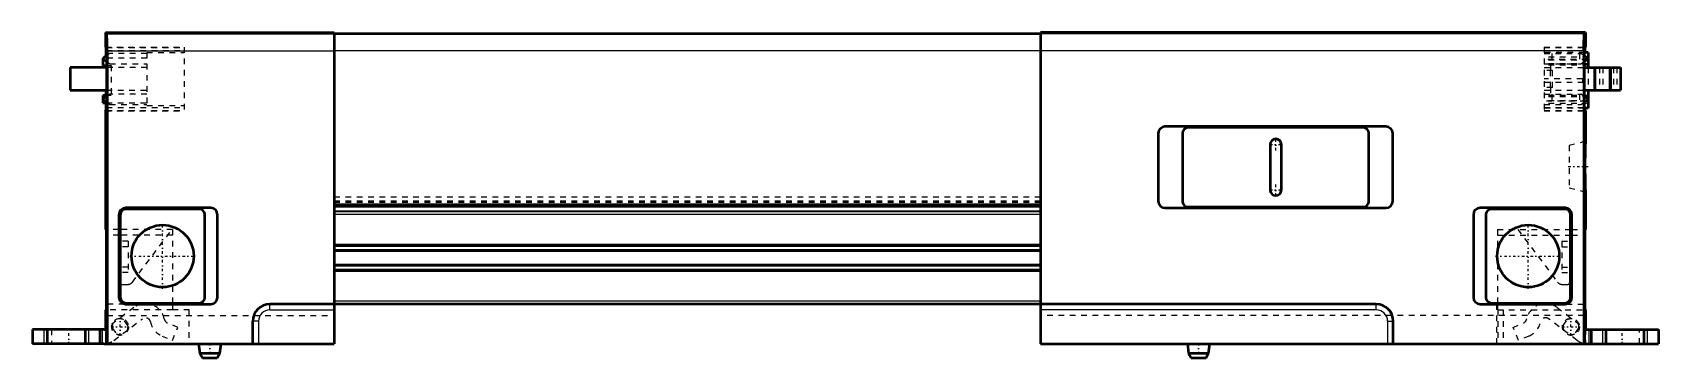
# Model space of a CAD drawing. Header units: millimetres. Extents: x -116 to 172, y -3 to 55.
import ezdxf

# ---------------------------------------------------------------- set-up
doc = ezdxf.new("R2010")
doc.units = ezdxf.units.MM
doc.linetypes.add('Center', pattern=[1.5, 0.45, -0.5, 0.05, -0.5])
doc.linetypes.add('Dashed', pattern=[2, 1, -1])
for name, color, linetype, lineweight in [('AM_0', 7, 'Continuous', 50), ('AM_4', 3, 'Continuous', 25), ('AM_7', 7, 'Center', 25), ('AM_9', 6, 'Dashed', 25)]:
    doc.layers.add(name, color=color, linetype=linetype, lineweight=lineweight)

# ---------------------------------------------------------------- blocks, each defined once
blk = doc.blocks.new('1_2500_100_p4_1_0_in_2500_100__A__0')
at = {"layer": 'AM_0'}
for p, q in [((-103.31, 2.5), (-115.9, 2.5)), ((-115.9, 2.5), (-115.9, 0)), ((-103.31, 0), (-115.9, 0)), ((-113.3, 2.5), (-113.3, 0)), ((-106.57, 2.5), (-106.57, 0)), ((-103.97, 2.5), (-103.97, 0)), ((-102.83, 2.73), (-103.01, 2.6))]:
    blk.add_line(p, q, dxfattribs=at)
for centre, radius, start, end in [((-95.91, 3.69), 3.4, 76.7733, 103.2267), ((-103.31, 3), 0.5, 270, 307), ((-103.31, 3), 3, 270, 279.1191)]:
    blk.add_arc(centre, radius, start, end, dxfattribs=at)
at = {"layer": 'AM_4'}
for p, q in [((-113.9, 2.5), (-113.9, 0)), ((-105.97, 2.5), (-105.97, 0)), ((-103.57, 2.5), (-103.57, 0))]:
    blk.add_line(p, q, dxfattribs=at)
at = {"layer": 'AM_7'}
blk.add_line((-109.5, -0.12), (-109.5, 2.62), dxfattribs=at)
at = {"layer": 'AM_9'}
for p, q in [((-97.96, 6.41), (-102.83, 2.73)), ((-101.5, 0.6), (-96.45, 4.41)), ((-99.02, 3.25), (-99.78, 4.26)), ((-90.16, 2.9), (-92, 3.67)), ((-91.14, 0.6), (-90.16, 2.9)), ((-112.55, 2.5), (-112.55, 0)), ((-106.45, 0), (-106.45, 2.5)), ((-101.78, 2.75), (-101.02, 1.74)), ((-92.97, 1.37), (-91.14, 0.6))]:
    blk.add_line(p, q, dxfattribs=at)
for centre, radius, start, end in [((-95.91, 3.69), 3.4, 103.2267, 127), ((-95.91, 3.69), 3.4, 11.8612, 76.7733), ((-100.4, 3), 1.4, 153.7655, 190.2345), ((-100.4, 3), 1.4, 63.7655, 100.2345), ((-100.4, 3), 1.4, 333.7655, 10.2345), ((-95.91, 3.69), 0.9, 11.8612, 127), ((-91.61, 4.59), 3.5, 191.8612, 247), ((-91.61, 4.59), 1, 191.8612, 247), ((-103.31, 3), 3, 279.1191, 307), ((-100.4, 3), 1.4, 243.7655, 280.2345)]:
    blk.add_arc(centre, radius, start, end, dxfattribs=at)
blk = doc.blocks.new('2_2500_100_p3_0_in_2500_100__A__0')
at = {"layer": 'AM_0'}
for p, q in [((-103, 55), (-62.5, 55)), ((-102.78, 54.78), (-103, 55)), ((-103, 55), (-103, 55)), ((-103, 55), (-103, 52.4)), ((-62.5, 55), (-62.5, 0)), ((-103, 52.4), (-102.97, 52.41)), ((-102.87, 52.35), (-103, 52.4)), ((-102.97, 52.41), (-102.82, 52.35)), ((-102.86, 50.89), (-102.86, 51.85)), ((-102.8, 51.85), (-102.8, 41.75)), ((-103.33, 50.49), (-103.44, 50.49)), ((-103.44, 50.49), (-103.44, 49.19)), ((-103.44, 49.19), (-102.8, 49.19)), ((-103.25, 50.64), (-103.38, 50.4)), ((-103.38, 50.4), (-103.21, 50.13)), ((-102.8, 50.93), (-103.25, 50.64)), ((-103.21, 50.13), (-102.8, 49.87)), ((-102.86, 48.8), (-102.86, 49.19)), ((-102.7, 51.78), (-102.7, 0)), ((-109.24, 48.8), (-109.24, 44.8)), ((-102.8, 48.8), (-109.24, 48.8)), ((-109.24, 44.8), (-102.8, 44.8)), ((-102.8, 43.89), (-103.44, 43.89)), ((-103.44, 43.89), (-103.44, 42.59)), ((-103.25, 43.44), (-103.38, 43.2)), ((-103.38, 43.2), (-103.21, 42.93)), ((-102.8, 43.73), (-103.25, 43.44)), ((-102.86, 43.89), (-102.86, 44.8)), ((-103.44, 42.59), (-102.8, 42.59)), ((-103.21, 42.93), (-102.8, 42.67)), ((-103, 41.2), (-102.87, 41.25)), ((-102.97, 41.19), (-103, 41.2)), ((-103, 41.2), (-103, 20.2)), ((-102.82, 41.25), (-102.97, 41.19)), ((-102.86, 41.75), (-102.86, 42.59)), ((-84.36, 24), (-99.41, 24)), ((-86.38, 23.8), (-99.38, 23.8)), ((-102.76, 20.2), (-103, 20.2)), ((-100.61, 22.8), (-100.61, 8.2)), ((-100.61, 20.2), (-100.38, 20.2)), ((-100.38, 22.8), (-100.38, 8.2)), ((-85.38, 8.2), (-85.38, 22.8)), ((-83.16, 8.2), (-83.16, 22.8)), ((-102.87, 19.2), (-102.87, 7.02)), ((-102.74, 7.02), (-102.74, 19.2)), ((-103, 6.02), (-102.76, 6.02)), ((-103, 6.02), (-103, 2.61)), ((-102.93, 6.02), (-102.93, 2.66)), ((-102.83, 0), (-102.83, 6.02)), ((-99.41, 7), (-84.36, 7)), ((-99.38, 7.2), (-86.38, 7.2)), ((-91.15, 7), (-91.15, 7.2)), ((-62.5, 7), (-73.91, 7)), ((-76.91, 0), (-76.91, 4)), ((-103, 0.02), (-103, 0)), ((-103, 0), (-62.5, 0)), ((-102.93, 0.02), (-102.93, 0)), ((-86.5, 0), (-86.28, -1.69)), ((-86.28, -1.69), (-85.83, -2.47)), ((-86.28, -1.69), (-82.76, -1.69)), ((-85.83, -2.47), (-83.21, -2.47)), ((-83.21, -2.47), (-82.76, -1.69)), ((-82.76, -1.69), (-82.54, 0))]:
    blk.add_line(p, q, dxfattribs=at)
for points in [[(-102.7, 51.78), (-102.7, 52.04), (-102.7, 52.3), (-102.7, 52.55), (-102.7, 52.8), (-102.71, 53.05), (-102.71, 53.28), (-102.71, 53.5), (-102.72, 53.71), (-102.72, 53.9), (-102.73, 54.08), (-102.73, 54.24), (-102.74, 54.38), (-102.74, 54.5), (-102.75, 54.6), (-102.76, 54.68), (-102.76, 54.73), (-102.77, 54.77), (-102.78, 54.78)], [(-102.86, 51.85), (-102.86, 51.9), (-102.86, 51.94), (-102.86, 51.98), (-102.86, 52.03), (-102.86, 52.07), (-102.86, 52.1), (-102.86, 52.14), (-102.86, 52.18), (-102.86, 52.21), (-102.86, 52.24), (-102.87, 52.26), (-102.87, 52.29), (-102.87, 52.31), (-102.87, 52.32), (-102.87, 52.34), (-102.87, 52.35), (-102.87, 52.35), (-102.87, 52.35)], [(-102.82, 52.35), (-102.81, 52.35), (-102.81, 52.35), (-102.81, 52.34), (-102.81, 52.32), (-102.81, 52.31), (-102.81, 52.29), (-102.81, 52.26), (-102.81, 52.23), (-102.81, 52.2), (-102.81, 52.17), (-102.8, 52.14), (-102.8, 52.1), (-102.8, 52.06), (-102.8, 52.02), (-102.8, 51.98), (-102.8, 51.94), (-102.8, 51.89), (-102.8, 51.85)], [(-102.87, 41.25), (-102.87, 41.25), (-102.87, 41.25), (-102.87, 41.26), (-102.87, 41.28), (-102.87, 41.29), (-102.87, 41.31), (-102.87, 41.34), (-102.86, 41.37), (-102.86, 41.4), (-102.86, 41.43), (-102.86, 41.46), (-102.86, 41.5), (-102.86, 41.54), (-102.86, 41.58), (-102.86, 41.62), (-102.86, 41.66), (-102.86, 41.71), (-102.86, 41.75)], [(-102.8, 41.75), (-102.8, 41.7), (-102.8, 41.66), (-102.8, 41.62), (-102.8, 41.57), (-102.8, 41.53), (-102.8, 41.5), (-102.8, 41.46), (-102.81, 41.42), (-102.81, 41.39), (-102.81, 41.36), (-102.81, 41.34), (-102.81, 41.31), (-102.81, 41.29), (-102.81, 41.28), (-102.81, 41.26), (-102.81, 41.25), (-102.81, 41.25), (-102.82, 41.25)], [(-102.89, 20.2), (-102.89, 20.2), (-102.89, 20.18), (-102.89, 20.17), (-102.88, 20.14), (-102.88, 20.11), (-102.88, 20.07), (-102.88, 20.02), (-102.88, 19.97), (-102.87, 19.91), (-102.87, 19.84), (-102.87, 19.77), (-102.87, 19.7), (-102.87, 19.62), (-102.87, 19.54), (-102.87, 19.46), (-102.87, 19.37), (-102.87, 19.29), (-102.87, 19.2)], [(-102.74, 19.2), (-102.74, 19.29), (-102.74, 19.37), (-102.74, 19.46), (-102.74, 19.54), (-102.74, 19.62), (-102.74, 19.7), (-102.74, 19.77), (-102.74, 19.84), (-102.74, 19.91), (-102.74, 19.97), (-102.75, 20.02), (-102.75, 20.07), (-102.75, 20.11), (-102.75, 20.14), (-102.75, 20.17), (-102.76, 20.18), (-102.76, 20.2), (-102.76, 20.2)], [(-102.87, 7.02), (-102.87, 6.94), (-102.87, 6.85), (-102.87, 6.77), (-102.87, 6.68), (-102.87, 6.6), (-102.87, 6.52), (-102.87, 6.45), (-102.87, 6.38), (-102.87, 6.32), (-102.88, 6.26), (-102.88, 6.21), (-102.88, 6.16), (-102.88, 6.12), (-102.88, 6.09), (-102.89, 6.06), (-102.89, 6.04), (-102.89, 6.03), (-102.89, 6.02)], [(-102.76, 6.02), (-102.76, 6.03), (-102.76, 6.04), (-102.75, 6.06), (-102.75, 6.09), (-102.75, 6.12), (-102.75, 6.16), (-102.75, 6.21), (-102.74, 6.26), (-102.74, 6.32), (-102.74, 6.38), (-102.74, 6.45), (-102.74, 6.52), (-102.74, 6.6), (-102.74, 6.68), (-102.74, 6.77), (-102.74, 6.85), (-102.74, 6.94), (-102.74, 7.02)]]:
    blk.add_lwpolyline(points, dxfattribs=at)
blk.add_circle((-92.88, 15.5), 5.5, dxfattribs=at)
for centre, radius, start, end in [((-99.41, 22.8), 1.2, 90, 180), ((-99.38, 22.8), 1, 90, 180), ((-86.38, 22.8), 1, 0, 90), ((-84.36, 22.8), 1.2, 0, 90), ((-99.41, 8.2), 1.2, 180, 270), ((-99.38, 8.2), 1, 180, 270), ((-86.38, 8.2), 1, 270, 360), ((-84.36, 8.2), 1.2, 270, 360), ((-73.91, 4), 3, 90, 180)]:
    blk.add_arc(centre, radius, start, end, dxfattribs=at)
at = {"layer": 'AM_4'}
for p, q in [((-102.78, 54.78), (-62.5, 54.78)), ((-102.87, 52.35), (-102.82, 52.35)), ((-102.86, 51.85), (-102.8, 51.85)), ((-102.7, 51.78), (-62.5, 51.78)), ((-102.87, 41.25), (-102.82, 41.25)), ((-102.86, 41.75), (-102.8, 41.75)), ((-102.74, 19.2), (-102.87, 19.2)), ((-100.38, 19.2), (-100.61, 19.2)), ((-102.74, 7.02), (-102.87, 7.02)), ((-96.57, 7.02), (-99.65, 7.02)), ((-91.15, 7.02), (-95.25, 7.02)), ((-73.91, 6), (-73.91, 7)), ((-73.91, 6), (-62.5, 6)), ((-75.91, 4), (-76.91, 4)), ((-75.91, 4), (-75.91, 0))]:
    blk.add_line(p, q, dxfattribs=at)
blk.add_arc((-73.91, 4), 2, 90, 180, dxfattribs=at)
at = {"layer": 'AM_7'}
for p, q in [((-92.88, 9.72), (-92.88, 21.28)), ((-98.66, 15.5), (-87.11, 15.5)), ((-101.97, 3), (-98.83, 3)), ((-100.4, 1.43), (-100.4, 4.58)), ((-84.52, 0.12), (-84.52, -2.59))]:
    blk.add_line(p, q, dxfattribs=at)
at = {"layer": 'AM_9'}
for p, q in [((-103, 55), (-102.78, 54.77)), ((-102.78, 54.77), (-62.5, 54.77)), ((-102.97, 52.41), (-89.04, 52.41)), ((-102.82, 52.35), (-89.04, 52.35)), ((-102.8, 51.85), (-89.04, 51.85)), ((-89.04, 52.41), (-89.04, 41.19)), ((-95.67, 50.49), (-103.33, 50.49)), ((-102.86, 49.19), (-102.86, 50.89)), ((-102.21, 51.3), (-102.8, 50.93)), ((-102.8, 49.87), (-102.21, 49.5)), ((-102.8, 49.19), (-101.98, 49.19)), ((-102.7, 51.78), (-62.5, 51.78)), ((-95.67, 51.3), (-102.21, 51.3)), ((-102.21, 49.5), (-95.67, 49.5)), ((-101.98, 49.19), (-101.98, 43.89)), ((-95.67, 51.5), (-95.67, 42.1)), ((-95.67, 51.5), (-89.04, 51.5)), ((-102.86, 44.8), (-102.86, 48.8)), ((-95.67, 48.8), (-102.8, 48.8)), ((-102.86, 42.59), (-102.86, 43.89)), ((-102.8, 44.8), (-95.67, 44.8)), ((-102.21, 44.1), (-102.8, 43.73)), ((-101.98, 43.89), (-102.8, 43.89)), ((-95.67, 44.1), (-102.21, 44.1)), ((-102.97, 41.19), (-89.04, 41.19)), ((-102.82, 41.25), (-89.04, 41.25)), ((-102.8, 42.67), (-102.21, 42.3)), ((-102.8, 42.59), (-95.67, 42.59)), ((-102.8, 41.75), (-89.04, 41.75)), ((-102.21, 42.3), (-95.67, 42.3)), ((-95.67, 42.1), (-89.04, 42.1)), ((-100.61, 20.2), (-102.76, 20.2)), ((-91.15, 20.2), (-100.38, 20.2)), ((-98.23, 10.89), (-91.21, 20.2)), ((-91.15, 20.2), (-91.15, 7.2)), ((-100.61, 19.2), (-102.74, 19.2)), ((-91.15, 19.2), (-100.38, 19.2)), ((-98.99, 18.11), (-100.38, 18.11)), ((-98.99, 18.11), (-98.99, 12.58)), ((-98.99, 17.16), (-100.38, 17.16)), ((-98.99, 13.53), (-100.38, 13.53)), ((-98.99, 12.58), (-100.38, 12.58)), ((-100.08, 10.49), (-99.03, 10.49)), ((-91.15, 6.02), (-102.76, 6.02)), ((-99.65, 7.02), (-102.74, 7.02)), ((-95.25, 7.02), (-96.57, 7.02)), ((-91.15, 7), (-91.15, 6.02)), ((-91.15, 6.07), (-88.22, 6.07)), ((-88.22, 6.07), (-88.22, 0)), ((-102.7, 5), (-102.83, 0)), ((-102.7, 5), (-62.5, 5)), ((-103, 2.61), (-103, 0.02)), ((-102.93, 2.66), (-102.93, 0.02))]:
    blk.add_line(p, q, dxfattribs=at)
blk.add_lwpolyline([(-102.78, 54.77), (-102.77, 54.76), (-102.76, 54.71), (-102.76, 54.65), (-102.75, 54.57), (-102.74, 54.46), (-102.74, 54.33), (-102.73, 54.19), (-102.73, 54.02), (-102.72, 53.84), (-102.72, 53.64), (-102.71, 53.43), (-102.71, 53.21), (-102.71, 52.97), (-102.7, 52.73), (-102.7, 52.48), (-102.7, 52.22), (-102.7, 51.96), (-102.7, 51.78)], dxfattribs=at)
blk.add_circle((-100.4, 3), 1.5, dxfattribs=at)
for centre, radius, start, end in [((-100.08, 10.79), 0.3, 180, 270), ((-99.03, 11.49), 1, 270, 323)]:
    blk.add_arc(centre, radius, start, end, dxfattribs=at)
blk = doc.blocks.new('3_2500_100_p4_2_0_in_2500_100__A__0')
at = {"layer": 'AM_0'}
for p, q in [((158.82, 2.74), (159, 2.6)), ((159.3, 2.5), (171.9, 2.5)), ((159.3, 0), (171.9, 0)), ((159.97, 2.5), (159.97, 0)), ((162.57, 2.5), (162.57, 0)), ((169.3, 2.5), (169.3, 0)), ((171.9, 2.5), (171.9, 0))]:
    blk.add_line(p, q, dxfattribs=at)
for centre, radius, start, end in [((151.91, 3.69), 3.4, 76.7733, 103.2267), ((159.3, 3), 3, 260.7506, 270), ((159.3, 3), 0.5, 233, 270)]:
    blk.add_arc(centre, radius, start, end, dxfattribs=at)
at = {"layer": 'AM_4'}
for p, q in [((159.57, 2.5), (159.57, 0)), ((161.97, 2.5), (161.97, 0)), ((169.9, 2.5), (169.9, 0))]:
    blk.add_line(p, q, dxfattribs=at)
at = {"layer": 'AM_7'}
blk.add_line((165.5, -0.12), (165.5, 2.62), dxfattribs=at)
at = {"layer": 'AM_9'}
for p, q in [((153.95, 6.41), (158.82, 2.74)), ((146.16, 2.9), (147.99, 3.67)), ((147.14, 0.6), (146.16, 2.9)), ((157.5, 0.6), (152.45, 4.41)), ((155.02, 3.25), (155.78, 4.26)), ((148.97, 1.37), (147.14, 0.6)), ((157.77, 2.75), (157.01, 1.74)), ((162.45, 2.5), (162.45, 0)), ((168.55, 0), (168.55, 2.5))]:
    blk.add_line(p, q, dxfattribs=at)
for centre, radius, start, end in [((151.91, 3.69), 3.4, 103.2267, 168.1388), ((151.91, 3.69), 3.4, 53, 76.7733), ((147.6, 4.59), 1, 293, 348.1388), ((147.6, 4.59), 3.5, 293, 348.1388), ((151.91, 3.69), 0.9, 53, 168.1388), ((156.4, 3), 1.4, 169.7655, 206.2345), ((156.4, 3), 1.4, 79.7655, 116.2345), ((156.4, 3), 1.4, 349.7655, 26.2345), ((156.4, 3), 1.4, 259.7655, 296.2345), ((159.3, 3), 3, 233, 260.7506)]:
    blk.add_arc(centre, radius, start, end, dxfattribs=at)
blk = doc.blocks.new('4_2500_100_p2_0_in_2500_100__A__0')
at = {"layer": 'AM_0'}
for p, q in [((159, 55), (62.5, 55)), ((62.5, 55), (62.5, 0)), ((158.78, 54.78), (159, 55)), ((159, 55), (159, 52.4)), ((159, 55), (159, 55)), ((158.8, 41.75), (158.8, 51.85)), ((158.82, 52.35), (158.97, 52.41)), ((158.86, 51.85), (158.86, 51.45)), ((159, 52.4), (158.87, 52.35)), ((158.97, 52.41), (159, 52.4)), ((158.7, 51.78), (158.7, 0)), ((159.45, 51.45), (158.8, 51.45)), ((159.22, 50.65), (158.8, 50.91)), ((158.8, 49.89), (159.22, 50.15)), ((159.35, 50.41), (159.35, 50.39)), ((159.45, 51.45), (159.45, 48.8)), ((158.8, 48.8), (165.15, 48.8)), ((160.65, 48.8), (160.65, 44.8)), ((163.35, 48.8), (163.35, 44.8)), ((165.15, 48.8), (165.15, 44.8)), ((158.8, 44.8), (165.15, 44.8)), ((159.22, 43.45), (158.8, 43.71)), ((159.35, 43.21), (159.35, 43.19)), ((159.45, 44.8), (159.45, 41.65)), ((158.8, 42.69), (159.22, 42.95)), ((159.45, 41.65), (158.8, 41.65)), ((158.97, 41.19), (158.82, 41.25)), ((158.87, 41.25), (159, 41.2)), ((159, 41.2), (158.97, 41.19)), ((159, 41.2), (159, 35.79)), ((123.65, 38.4), (84.55, 38.4)), ((119.65, 38.2), (88.65, 38.2)), ((83.35, 37.2), (83.35, 25.2)), ((87.65, 37.2), (87.65, 25.2)), ((103.15, 35.2), (103.15, 27.2)), ((105.15, 27.2), (105.15, 35.2)), ((120.65, 25.2), (120.65, 37.2)), ((124.85, 25.2), (124.85, 37.2)), ((159, 26.81), (159, 20.2)), ((84.55, 24), (123.65, 24)), ((88.65, 24.2), (119.65, 24.2)), ((155.38, 24), (140.33, 24)), ((155.35, 23.8), (142.35, 23.8)), ((139.13, 22.8), (139.13, 8.2)), ((141.35, 22.8), (141.35, 8.2)), ((156.35, 8.2), (156.35, 22.8)), ((156.58, 20.2), (156.35, 20.2)), ((156.58, 8.2), (156.58, 22.8)), ((158.76, 20.2), (159, 20.2)), ((158.74, 7.02), (158.74, 19.2)), ((158.87, 19.2), (158.87, 7.02)), ((121.95, 7), (62.5, 7)), ((140.33, 7), (155.38, 7)), ((142.35, 7.2), (155.35, 7.2)), ((143.4, 7), (143.4, 7.2)), ((159, 6.02), (158.76, 6.02)), ((158.82, 6.02), (158.82, 0)), ((158.93, 2.65), (158.93, 6.02)), ((159, 6.02), (159, 2.6)), ((124.95, 0), (124.95, 4)), ((62.5, 0), (159, 0)), ((88.52, 0), (88.74, -1.69)), ((92.26, -1.69), (92.48, 0)), ((158.93, 0), (158.93, 0.02)), ((159, 0.02), (159, 0)), ((88.74, -1.69), (89.19, -2.47)), ((88.74, -1.69), (92.26, -1.69)), ((89.19, -2.47), (91.81, -2.47)), ((91.81, -2.47), (92.26, -1.69))]:
    blk.add_line(p, q, dxfattribs=at)
for points in [[(158.7, 51.78), (158.7, 52.04), (158.7, 52.3), (158.7, 52.55), (158.7, 52.8), (158.71, 53.05), (158.71, 53.28), (158.71, 53.5), (158.72, 53.71), (158.72, 53.9), (158.73, 54.08), (158.73, 54.24), (158.74, 54.38), (158.74, 54.5), (158.75, 54.6), (158.76, 54.68), (158.76, 54.73), (158.77, 54.77), (158.78, 54.78)], [(158.8, 51.85), (158.8, 51.9), (158.8, 51.94), (158.8, 51.98), (158.8, 52.03), (158.8, 52.07), (158.8, 52.1), (158.8, 52.14), (158.81, 52.18), (158.81, 52.21), (158.81, 52.24), (158.81, 52.26), (158.81, 52.29), (158.81, 52.31), (158.81, 52.32), (158.81, 52.34), (158.81, 52.35), (158.81, 52.35), (158.82, 52.35)], [(158.87, 52.35), (158.87, 52.35), (158.87, 52.35), (158.87, 52.34), (158.87, 52.32), (158.87, 52.31), (158.87, 52.29), (158.87, 52.26), (158.86, 52.23), (158.86, 52.2), (158.86, 52.17), (158.86, 52.14), (158.86, 52.1), (158.86, 52.06), (158.86, 52.02), (158.86, 51.98), (158.86, 51.94), (158.86, 51.89), (158.86, 51.85)], [(159.22, 50.65), (159.3, 50.56), (159.35, 50.44), (159.35, 50.43), (159.35, 50.41), (159.35, 50.41)], [(159.35, 50.39), (159.35, 50.39), (159.35, 50.39), (159.35, 50.36), (159.31, 50.25), (159.24, 50.17), (159.22, 50.15)], [(159.22, 43.45), (159.3, 43.36), (159.35, 43.24), (159.35, 43.23), (159.35, 43.21), (159.35, 43.21)], [(159.35, 43.19), (159.35, 43.19), (159.35, 43.19), (159.35, 43.16), (159.31, 43.05), (159.24, 42.97), (159.22, 42.95)], [(158.82, 41.25), (158.81, 41.25), (158.81, 41.25), (158.81, 41.26), (158.81, 41.28), (158.81, 41.29), (158.81, 41.31), (158.81, 41.34), (158.81, 41.37), (158.81, 41.4), (158.81, 41.43), (158.8, 41.46), (158.8, 41.5), (158.8, 41.54), (158.8, 41.58), (158.8, 41.62), (158.8, 41.66), (158.8, 41.71), (158.8, 41.75)], [(158.86, 41.65), (158.86, 41.61), (158.86, 41.57), (158.86, 41.53), (158.86, 41.49), (158.86, 41.45), (158.86, 41.42), (158.86, 41.39), (158.86, 41.36), (158.87, 41.33), (158.87, 41.31), (158.87, 41.29), (158.87, 41.27), (158.87, 41.26), (158.87, 41.25), (158.87, 41.25), (158.87, 41.25)], [(159, 35.79), (158.99, 35.75), (158.98, 35.68), (158.97, 35.57), (158.96, 35.43), (158.95, 35.25), (158.94, 35.05), (158.93, 34.82), (158.93, 34.56), (158.92, 34.28), (158.91, 33.97), (158.91, 33.65), (158.9, 33.3), (158.9, 32.94), (158.89, 32.57), (158.89, 32.19), (158.89, 31.8), (158.89, 31.41), (158.89, 31.02), (158.89, 30.63), (158.89, 30.24), (158.9, 29.86), (158.9, 29.5), (158.9, 29.15), (158.91, 28.81), (158.92, 28.49), (158.92, 28.2), (158.93, 27.92), (158.94, 27.68), (158.95, 27.46), (158.95, 27.27), (158.96, 27.11), (158.97, 26.98), (158.98, 26.89), (158.99, 26.82), (159, 26.81)], [(158.74, 19.2), (158.74, 19.29), (158.74, 19.37), (158.74, 19.46), (158.74, 19.54), (158.74, 19.62), (158.74, 19.7), (158.74, 19.77), (158.74, 19.84), (158.74, 19.91), (158.74, 19.97), (158.75, 20.02), (158.75, 20.07), (158.75, 20.11), (158.75, 20.14), (158.75, 20.17), (158.76, 20.18), (158.76, 20.2), (158.76, 20.2)], [(158.89, 20.2), (158.89, 20.2), (158.89, 20.18), (158.89, 20.17), (158.88, 20.14), (158.88, 20.11), (158.88, 20.07), (158.88, 20.02), (158.88, 19.97), (158.87, 19.91), (158.87, 19.84), (158.87, 19.77), (158.87, 19.7), (158.87, 19.62), (158.87, 19.54), (158.87, 19.46), (158.87, 19.37), (158.87, 19.29), (158.87, 19.2)], [(158.76, 6.02), (158.76, 6.03), (158.76, 6.04), (158.75, 6.06), (158.75, 6.09), (158.75, 6.12), (158.75, 6.16), (158.75, 6.21), (158.74, 6.26), (158.74, 6.32), (158.74, 6.38), (158.74, 6.45), (158.74, 6.52), (158.74, 6.6), (158.74, 6.68), (158.74, 6.77), (158.74, 6.85), (158.74, 6.94), (158.74, 7.02)], [(158.87, 7.02), (158.87, 6.94), (158.87, 6.85), (158.87, 6.77), (158.87, 6.68), (158.87, 6.6), (158.87, 6.52), (158.87, 6.45), (158.87, 6.38), (158.87, 6.32), (158.88, 6.26), (158.88, 6.21), (158.88, 6.16), (158.88, 6.12), (158.88, 6.09), (158.89, 6.06), (158.89, 6.04), (158.89, 6.03), (158.89, 6.02)]]:
    blk.add_lwpolyline(points, dxfattribs=at)
blk.add_circle((148.85, 15.5), 5.5, dxfattribs=at)
for centre, radius, start, end in [((84.55, 37.2), 1.2, 90, 180), ((88.65, 37.2), 1, 90, 180), ((119.65, 37.2), 1, 0, 90), ((123.65, 37.2), 1.2, 0, 90), ((104.15, 35.2), 1, 0, 180), ((104.15, 27.2), 1, 180, 360), ((84.55, 25.2), 1.2, 180, 270), ((88.65, 25.2), 1, 180, 270), ((119.65, 25.2), 1, 270, 360), ((123.65, 25.2), 1.2, 270, 0), ((140.33, 22.8), 1.2, 90, 180), ((142.35, 22.8), 1, 90, 180), ((155.35, 22.8), 1, 0, 90), ((155.38, 22.8), 1.2, 0, 90), ((121.95, 4), 3, 0, 90), ((140.33, 8.2), 1.2, 180, 270), ((142.35, 8.2), 1, 180, 270), ((155.35, 8.2), 1, 270, 360), ((155.38, 8.2), 1.2, 270, 0)]:
    blk.add_arc(centre, radius, start, end, dxfattribs=at)
at = {"layer": 'AM_4'}
for p, q in [((158.78, 54.78), (62.5, 54.78)), ((158.8, 51.85), (158.86, 51.85)), ((158.82, 52.35), (158.87, 52.35)), ((158.7, 51.78), (62.5, 51.78)), ((159.21, 50.65), (159.21, 50.15)), ((159.45, 50.25), (159.31, 50.25)), ((160.46, 48.8), (160.46, 44.8)), ((163.15, 48.8), (163.15, 44.8)), ((163.55, 48.8), (163.55, 44.8)), ((159.21, 43.45), (159.21, 42.95)), ((158.82, 41.25), (158.87, 41.25)), ((159.45, 42.85), (159.05, 42.85)), ((156.35, 19.2), (156.58, 19.2)), ((158.74, 19.2), (158.87, 19.2)), ((121.95, 6), (62.5, 6)), ((121.95, 6), (121.95, 7)), ((143.4, 7.02), (151.24, 7.02)), ((152.57, 7.02), (155.62, 7.02)), ((158.74, 7.02), (158.87, 7.02)), ((123.95, 4), (123.95, 0)), ((123.95, 4), (124.95, 4))]:
    blk.add_line(p, q, dxfattribs=at)
blk.add_arc((121.95, 4), 2, 0, 90, dxfattribs=at)
at = {"layer": 'AM_7'}
for p, q in [((103.1, 35.2), (105.2, 35.2)), ((104.15, 34.15), (104.15, 36.25)), ((155.94, 31.3), (159.48, 31.3)), ((103.1, 27.2), (105.2, 27.2)), ((104.15, 26.15), (104.15, 28.25)), ((148.85, 9.72), (148.85, 21.28)), ((143.07, 15.5), (154.62, 15.5)), ((154.82, 3), (157.97, 3)), ((156.4, 1.43), (156.4, 4.58)), ((90.5, 0.12), (90.5, -2.59))]:
    blk.add_line(p, q, dxfattribs=at)
at = {"layer": 'AM_9'}
for p, q in [((158.78, 54.77), (62.5, 54.77)), ((159, 55), (158.78, 54.77)), ((151.65, 52.41), (158.97, 52.41)), ((151.65, 52.41), (151.65, 41.19)), ((151.65, 52.35), (158.82, 52.35)), ((151.65, 51.85), (158.8, 51.85)), ((158.7, 51.78), (62.5, 51.78)), ((158.8, 51.45), (151.65, 51.45)), ((151.65, 51.3), (158.18, 51.3)), ((159.45, 50.65), (151.65, 50.65)), ((159.31, 50.25), (151.65, 50.25)), ((159.45, 50.15), (151.65, 50.15)), ((151.65, 49.5), (158.18, 49.5)), ((159.45, 49.45), (151.65, 49.45)), ((159.45, 49.25), (151.65, 49.25)), ((152.8, 49.5), (152.8, 48.3)), ((153.05, 51.3), (153.05, 49.5)), ((157.9, 51.3), (157.9, 49.5)), ((158.8, 50.91), (158.18, 51.3)), ((158.18, 49.5), (158.8, 49.89)), ((158.86, 51.45), (158.86, 41.65)), ((151.65, 48.8), (158.8, 48.8)), ((153.15, 48.3), (151.65, 48.3)), ((158.45, 46.85), (151.65, 46.85)), ((151.65, 46.25), (158.45, 46.25)), ((152.7, 48.3), (152.7, 45.3)), ((153.15, 45.3), (153.15, 48.3)), ((158.45, 46.85), (158.45, 46.25)), ((159.45, 48.8), (159.45, 44.8)), ((160.5, 48.8), (160.5, 44.8)), ((160.52, 48.8), (160.52, 44.8)), ((160.77, 48.8), (160.77, 44.8)), ((160.77, 44.8), (160.77, 48.8)), ((161.48, 48.8), (161.48, 44.8)), ((162.06, 48.8), (162.06, 44.8)), ((163.95, 48.8), (163.95, 44.8)), ((164.51, 48.8), (164.51, 44.8)), ((153.15, 45.3), (151.65, 45.3)), ((151.65, 44.8), (158.8, 44.8)), ((151.65, 44.1), (158.18, 44.1)), ((159.45, 43.85), (151.65, 43.85)), ((159.45, 43.65), (151.65, 43.65)), ((152.8, 45.3), (152.8, 44.1)), ((153.05, 44.1), (153.05, 42.3)), ((157.9, 44.1), (157.9, 42.3)), ((158.8, 43.71), (158.18, 44.1)), ((159.45, 42.95), (151.65, 42.95)), ((159.05, 42.85), (151.65, 42.85)), ((159.45, 42.45), (151.65, 42.45)), ((151.65, 42.3), (158.18, 42.3)), ((151.65, 41.75), (158.86, 41.75)), ((158.8, 41.65), (151.65, 41.65)), ((151.65, 41.25), (158.82, 41.25)), ((151.65, 41.19), (158.97, 41.19)), ((158.18, 42.3), (158.8, 42.69)), ((158.99, 35.8), (156.1, 35.02)), ((156.1, 35.02), (156.1, 27.58)), ((158.99, 35.8), (159, 35.79)), ((156.1, 27.58), (158.99, 26.8)), ((159, 26.81), (158.99, 26.8)), ((143.4, 20.2), (143.4, 7.2)), ((143.4, 20.2), (156.35, 20.2)), ((147.01, 20.2), (154.03, 10.89)), ((156.18, 10.79), (156.18, 20.2)), ((156.58, 20.2), (158.76, 20.2)), ((143.4, 19.2), (156.35, 19.2)), ((154.81, 18.11), (154.81, 12.58)), ((154.81, 18.11), (156.18, 18.11)), ((156.58, 19.2), (158.74, 19.2)), ((154.81, 17.16), (156.18, 17.16)), ((154.81, 13.53), (156.18, 13.53)), ((154.81, 12.58), (156.18, 12.58)), ((154.83, 10.49), (155.88, 10.49)), ((143.2, 7), (143.2, 0)), ((143.4, 7), (143.4, 6.02)), ((143.4, 6.02), (158.76, 6.02)), ((143.47, 6.02), (143.47, 0)), ((144.4, 6.02), (144.4, 0)), ((151.24, 7.02), (152.57, 7.02)), ((155.62, 7.02), (158.74, 7.02)), ((158.7, 5), (62.5, 5)), ((158.7, 5), (158.83, 0)), ((158.93, 0.02), (158.93, 2.65)), ((159, 2.6), (159, 0.02))]:
    blk.add_line(p, q, dxfattribs=at)
for points in [[(158.78, 54.77), (158.77, 54.76), (158.76, 54.71), (158.76, 54.65), (158.75, 54.57), (158.74, 54.46), (158.74, 54.33), (158.73, 54.19), (158.73, 54.02), (158.72, 53.84), (158.72, 53.64), (158.71, 53.43), (158.71, 53.21), (158.71, 52.97), (158.7, 52.73), (158.7, 52.48), (158.7, 52.22), (158.7, 51.96), (158.7, 51.78)], [(158.99, 26.8), (158.98, 26.82), (158.97, 26.87), (158.96, 26.96), (158.95, 27.08), (158.94, 27.24), (158.93, 27.42), (158.93, 27.63), (158.92, 27.87), (158.91, 28.14), (158.9, 28.43), (158.9, 28.75), (158.89, 29.08), (158.89, 29.43), (158.88, 29.79), (158.88, 30.17), (158.88, 30.55), (158.88, 30.94), (158.88, 31.33), (158.88, 31.72), (158.88, 32.11), (158.88, 32.5), (158.88, 32.87), (158.89, 33.23), (158.89, 33.58), (158.9, 33.91), (158.9, 34.22), (158.91, 34.5), (158.92, 34.77), (158.93, 35), (158.94, 35.21), (158.95, 35.39), (158.95, 35.54), (158.96, 35.65), (158.97, 35.74), (158.98, 35.79), (158.99, 35.8)]]:
    blk.add_lwpolyline(points, dxfattribs=at)
blk.add_circle((156.4, 3), 1.5, dxfattribs=at)
for centre, radius, start, end in [((154.83, 11.49), 1, 217, 270), ((155.88, 10.79), 0.3, 270, 0)]:
    blk.add_arc(centre, radius, start, end, dxfattribs=at)
blk = doc.blocks.new('5_2500_100_p1_0_in_2500_100__A__0')
at = {"layer": 'AM_0'}
for p, q in [((62.5, 54.76), (-62.5, 54.76)), ((62.5, 24.4), (-62.5, 24.4)), ((-62.5, 22.82), (-62.5, 17.4)), ((62.5, 22.82), (62.5, 17.4)), ((62.5, 17.4), (-62.5, 17.4)), ((62.5, 16.4), (-62.5, 16.4)), ((62.5, 13.9), (-62.5, 13.9)), ((-62.5, 12.9), (-62.5, 7.5)), ((62.5, 12.9), (-62.5, 12.9)), ((62.5, 12.9), (62.5, 7.5)), ((62.5, 7), (-62.5, 7))]:
    blk.add_line(p, q, dxfattribs=at)
at = {"layer": 'AM_4'}
for p, q in [((62.5, 51.76), (-62.5, 51.76)), ((62.5, 24.7), (-62.5, 24.7)), ((62.5, 24.12), (-62.5, 24.12)), ((62.5, 23.42), (-62.5, 23.42)), ((62.5, 23.32), (-62.5, 23.32)), ((62.5, 22.82), (-62.5, 22.82)), ((62.5, 17.2), (-62.5, 17.2)), ((62.5, 16.6), (-62.5, 16.6)), ((62.5, 13.7), (-62.5, 13.7)), ((62.5, 13.1), (-62.5, 13.1)), ((62.5, 7.5), (-62.5, 7.5))]:
    blk.add_line(p, q, dxfattribs=at)
at = {"layer": 'AM_9'}
for p, q in [((62.5, 25.9), (-62.5, 25.9)), ((62.5, 25.2), (-62.5, 25.2)), ((62.5, 24.95), (-62.5, 24.95))]:
    blk.add_line(p, q, dxfattribs=at)

msp = doc.modelspace()

# ---------------------------------------------------------------- block references
for name in ['2_2500_100_p3_0_in_2500_100__A__0', '5_2500_100_p1_0_in_2500_100__A__0', '4_2500_100_p2_0_in_2500_100__A__0', '1_2500_100_p4_1_0_in_2500_100__A__0', '3_2500_100_p4_2_0_in_2500_100__A__0']:
    msp.add_blockref(name, (0, 0))

doc.saveas('drawing.dxf')
